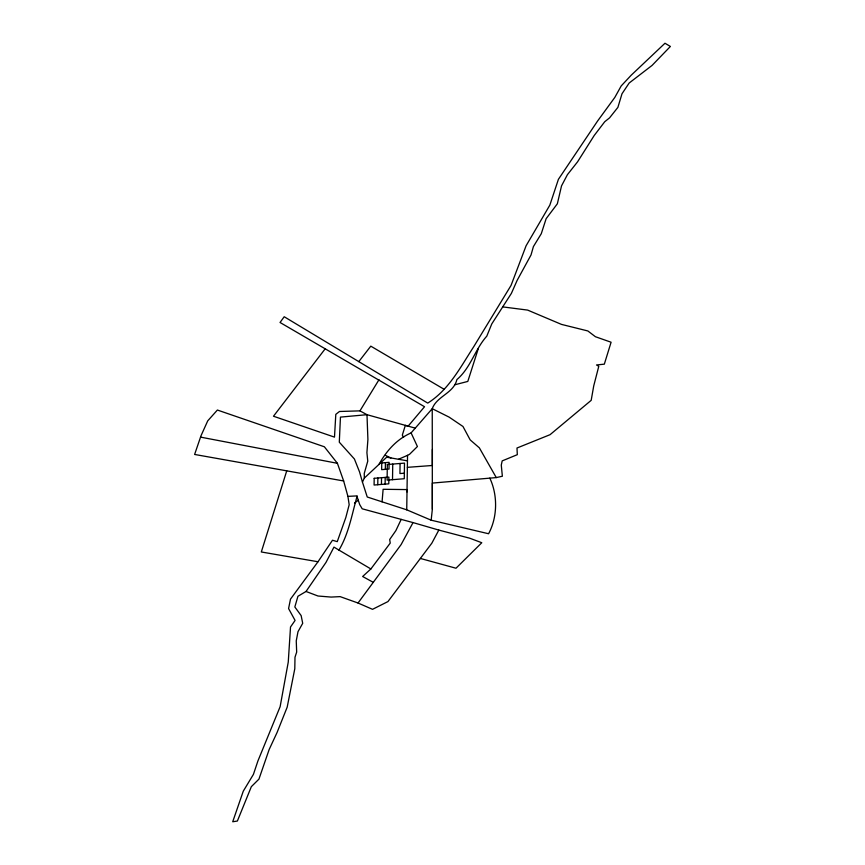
<?xml version="1.0" encoding="UTF-8"?>
<svg xmlns="http://www.w3.org/2000/svg" width="865" height="865" viewBox="0 0 865 865"><rect width="100%" height="100%" fill="white"/><g stroke="black" fill="none" stroke-linecap="round" stroke-linejoin="round"><path stroke-width="1.3" d="M489.828 478.14C497.851 495.256 497.537 517.173 488.584 533.748L431.159 520.189L432.349 509.193L432.24 408.691C436.868 396.04 453.79 393.272 456.871 379.605C470.744 367.874 475.069 349.114 486.79 336.171L491.763 323.943L511.388 293.386L517.129 280.401L531.024 254.959L533.413 246.579L541.285 233.691L546.129 218.694L557.352 203.783L561.536 185.856L567.429 174.665L577.571 161.82L594.212 135.502L604.732 121.727L609.566 117.867L617.891 107.368L622 93.766L629.179 83.008L652.069 65.416L670.386 46.461L664.98 43.25L631.212 75.201L621.221 85.905L614.81 97.431L597.531 121.1L558.412 179.325L549.848 205.102L526.093 245.779L511.053 285.407L473.771 346.649C460.645 366.89 448.773 389.985 427.732 403.101L284.207 316.741L280.044 322.483L424.531 406.734L408.15 426.142L366.987 414.692L359.948 410.864L339.469 411.491L335.804 414.357L334.485 437.128L273.481 416.227L325.294 348.671M432.349 509.193L432.359 483.081L496.272 477.588L502.36 476.237L501.278 465.1L502.187 460.894L517.313 454.676L516.989 448.016L550.054 434.684L591.184 400.344L593.736 385.866L598.775 366.306L596.526 364.965L604.332 364.154L611.09 342.226L595.423 336.723L587.854 330.96L561.482 324.397L527.639 310.092L502.716 306.891M432.381 449.486L432.37 465.489L407.372 467.338M377.767 484.724L377.864 478.01M381.443 484.422L381.541 477.707M385.12 484.13L385.206 477.415M385.325 469.36L385.422 462.645M392.515 479.686L392.742 464.083M400.084 463.478L399.944 473.555L404.355 473.187M496.272 477.588L479.351 447.832L470.171 439.885L462.98 426.488L449.14 417.135L432.24 408.691L411.102 432.9L417.417 446.535L409.545 454.309L407.545 455.325L406.734 509.82L431.159 520.189M407.015 491.925L407.058 489.59L383.119 489.287L382.071 501.819M343.654 480.972L194.614 454.449L201.048 435.657L207.73 420.855L217.385 410.042L324.364 446.783L337.404 463.305L343.654 480.972L347.914 496.369L357.18 495.894C351.979 514.07 348.887 533.391 338.961 550.097L370.88 568.954L390.234 543.09L389.693 539.5L395.878 530.613L401.187 519.378M286.737 470.841L261.317 551.978L318.006 561.753L332.484 540.236L337.253 541.641L345.805 517.573L349.179 504.738L347.914 496.369M478.313 348.563L467.803 381.433L455.044 384.709M406.734 509.82L367.247 497.007L362.446 482.086L364.327 478.086L386.698 457.196L407.469 460.85M420.433 558.466L455.996 568.229L481.783 542.733L469.738 538.214L438.825 530.083L431.84 543.177L387.942 601.586L372.523 609.328L358.024 603.013L340.118 596.623L331.144 597.077L317.974 596.007L306.037 591.476L297.938 596.277L294.835 606.981L301.139 615.588L302.707 623.319L297.993 631.688L296.252 640.835L296.673 652.091L294.997 657.216L294.792 668.742L287.18 707.17L277.103 732.417L269.166 749.501L258.938 779.127L251.337 786.674L237.378 821.036L232.717 821.75L243.27 791.183L253.423 774.37L257.932 760.919L280.13 706.683L288.261 662.049L290.521 626.984L295.084 620.443L288.575 608.56L290.499 599.131L318.006 561.753M438.825 530.083L413.038 522.59L401.133 544.561L358.024 603.013M359.948 410.864L378.989 379.724M378.946 464.429C386.45 450.87 396.711 439.236 411.102 432.9M306.037 591.476L326.019 562.369L333.966 547.102L338.961 550.097M358.802 361.624L370.793 346.151L444.221 389.347M370.88 568.954L362.64 576.501L373.01 582.199M354.542 503.052L358.272 500.23M398.527 459.272L407.545 455.325M200.55 437.117L337.404 463.305M413.038 522.601L362.208 508.804L359.699 504.565L356.996 496.369M414.908 428.034L405.339 425.364L402.322 435.138L403.566 437.398M385.163 455.25L390.883 457.931M362.446 482.086L359.537 471.912L354.412 459.001L339.296 442.188L340.453 417.103L366.987 414.692L367.906 439.485L366.911 452.665L367.766 461.132L364.262 473.382L364.327 478.086M374.188 478.313L374.091 485.027L388.785 483.827L388.882 477.112L374.188 478.313M381.746 462.948L381.649 469.652L389.001 469.057L389.099 462.343L381.746 462.948M387.325 464.516L387.098 480.129L404.279 478.723L404.496 463.121L387.325 464.516"/></g></svg>
